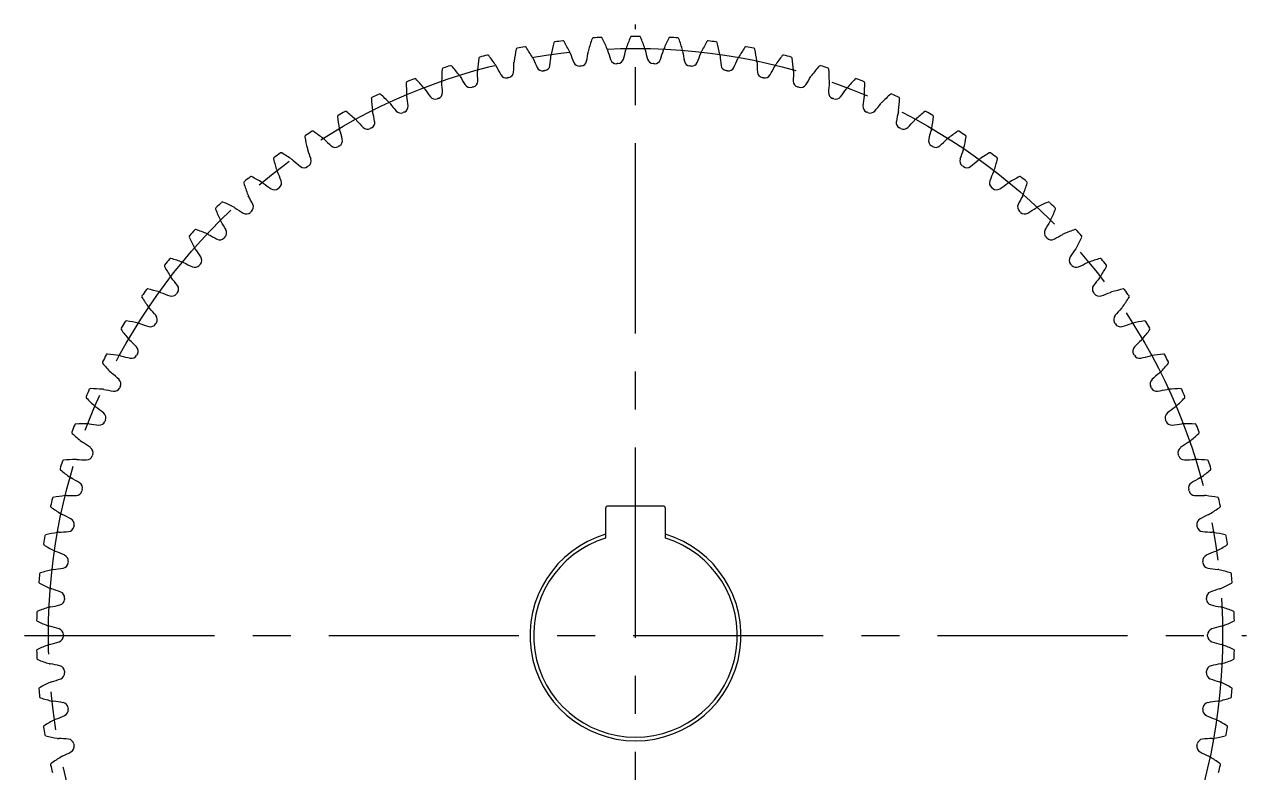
# Model space of a CAD drawing. Extents: x -1 to 171, y -13 to 125.
# Drawn here: x -1 to 101, y 48.5 to 111 of the extents above; entities that cross this region are included whole.
import ezdxf

# ---------------------------------------------------------------- set-up
doc = ezdxf.new("R2010")
doc.units = 0
doc.header["$LTSCALE"] = 0.5
doc.linetypes.add('CENTER', pattern=[50.8, 31.75, -6.35, 6.35, -6.35])
doc.layers.add('MSM_CENTER', color=1, linetype='CENTER')
doc.layers.add('MSM_CONTINUOUS', color=7, linetype='CONTINUOUS')

msp = doc.modelspace()

# ---------------------------------------------------------------- linework, layer by layer
at = {"layer": 'MSM_CENTER'}
for p, q in [((50, 9), (50, 111)), ((-1, 60), (101, 60))]:
    msp.add_line(p, q, dxfattribs=at)
msp.add_circle((50, 60), 49, dxfattribs=at)
at = {"layer": 'MSM_CONTINUOUS'}
for p, q in [((47.5, 70.6), (47.5, 68.12)), ((52.3, 70.8), (47.7, 70.8)), ((52.5, 68.12), (52.5, 70.6))]:
    msp.add_line(p, q, dxfattribs=at)
for centre, radius, start, end in [((50, 60), 50, 100.6374, 101.4035), ((40.79, 109.04), 0.1, 33.6449, 100.6374), ((58.95, 105.17), 16.33, 164.7225, 168.2653), ((43.29, 109.45), 0.1, 97.73, 164.7225), ((50, 60), 50, 96.9639, 97.73), ((43.95, 109.53), 0.1, 29.9714, 96.9639), ((29.89, 101.42), 16.33, 26.4286, 29.9714), ((61.82, 104.5), 16.33, 161.049, 164.5918), ((46.47, 109.77), 0.1, 94.0565, 161.049), ((50, 60), 50, 93.2904, 94.0565), ((47.14, 109.82), 0.1, 26.2979, 93.2904), ((32.58, 102.63), 16.33, 22.7551, 26.2979), ((64.65, 103.65), 16.33, 157.3755, 160.9184), ((49.67, 109.9), 0.1, 90.3836, 157.3755), ((50, 60), 50, 89.617, 90.383), ((50.33, 109.9), 0.1, 22.6245, 89.617), ((35.35, 103.65), 16.33, 19.0816, 22.6245), ((67.42, 102.63), 16.33, 153.7021, 157.2449), ((52.86, 109.82), 0.1, 86.7101, 153.7021), ((50, 60), 50, 85.9435, 86.7096), ((53.53, 109.77), 0.1, 18.951, 85.9435), ((38.18, 104.5), 16.33, 15.4082, 18.951), ((70.11, 101.42), 16.33, 150.0286, 153.5714), ((56.05, 109.53), 0.1, 83.0367, 150.0286), ((50, 60), 50, 82.27, 83.0361), ((56.71, 109.45), 0.1, 15.2775, 82.27), ((41.05, 105.17), 16.33, 11.7347, 15.2775), ((59.21, 109.04), 0.1, 79.3632, 146.3551), ((50, 60), 50, 78.5965, 79.3626), ((53.1, 105.94), 16.33, 172.0694, 175.6122), ((37.02, 108.18), 0.1, 105.0769, 172.0694), ((50, 60), 50, 104.3108, 105.0769), ((37.67, 108.35), 0.1, 37.3183, 104.3108), ((24.76, 98.51), 16.33, 33.7755, 37.3183), ((56.04, 105.65), 16.33, 168.396, 171.9388), ((40.13, 108.91), 0.1, 101.4035, 168.396), ((27.27, 100.05), 16.33, 30.102, 33.6449), ((40.69, 107.82), 0.831, 22.9472, 30.102), ((55.34, 114.03), 15.08, 202.9472, 206.06), ((27.91, 109.59), 15.08, 352.3073, 355.4201), ((43.77, 108.32), 0.831, 168.2653, 175.4201), ((43.77, 108.32), 0.831, 19.2738, 26.4286), ((58.79, 113.57), 15.08, 199.2738, 202.3866), ((31.14, 110.91), 15.08, 348.6339, 351.7466), ((46.88, 108.62), 0.831, 164.5918, 171.7466), ((46.88, 108.62), 0.831, 15.6003, 22.7551), ((62.2, 112.9), 15.08, 195.6003, 198.7131), ((34.44, 112.01), 15.08, 344.9604, 348.0732), ((50, 108.72), 0.831, 160.9184, 168.0732), ((50, 108.72), 0.831, 11.9268, 19.0816), ((65.56, 112.01), 15.08, 191.9268, 195.0396), ((37.8, 112.9), 15.08, 341.2869, 344.3997), ((53.12, 108.62), 0.831, 157.2449, 164.3997), ((53.12, 108.62), 0.831, 8.2534, 15.4082), ((68.86, 110.91), 15.08, 188.2534, 191.3661), ((41.21, 113.57), 15.08, 337.6134, 340.7262), ((56.23, 108.32), 0.831, 153.5714, 160.7262), ((56.23, 108.32), 0.831, 4.5799, 11.7347), ((72.09, 109.59), 15.08, 184.5799, 187.6927), ((44.66, 114.03), 15.08, 333.94, 337.0528), ((59.31, 107.82), 0.831, 149.898, 157.0528), ((72.73, 100.05), 16.33, 146.3551, 149.898), ((59.87, 108.91), 0.1, 11.604, 78.5965), ((43.96, 105.65), 16.33, 8.0612, 11.604), ((75.24, 98.51), 16.33, 142.6817, 146.2245), ((62.33, 108.35), 0.1, 75.6892, 142.6817), ((50, 60), 50, 74.9231, 75.6892), ((62.98, 108.18), 0.1, 7.9306, 74.9231), ((46.9, 105.94), 16.33, 4.3878, 7.9306), ((50.15, 106.05), 16.33, 175.7429, 179.2857), ((33.96, 107.25), 0.1, 108.7504, 175.7429), ((50, 60), 50, 107.9843, 108.7504), ((34.59, 107.46), 0.1, 40.9918, 107.9843), ((22.34, 96.81), 16.33, 37.449, 40.9918), ((37.64, 107.13), 0.831, 175.6122, 182.767), ((37.64, 107.13), 0.831, 26.6207, 33.7755), ((51.86, 114.26), 15.08, 206.6207, 209.7335), ((24.78, 108.08), 15.08, 355.9808, 359.0936), ((40.69, 107.82), 0.831, 171.9388, 179.0936), ((42.24, 107.62), 0.5, 206.06, 279.2544), ((50, 60), 47.75, 99.1129, 99.2544), ((42.36, 107.64), 0.5, 279.1129, 352.3073), ((45.31, 108.02), 0.5, 202.3865, 275.581), ((50, 60), 47.75, 95.4394, 95.581), ((45.43, 108.03), 0.5, 275.4394, 348.6339), ((48.39, 108.22), 0.5, 198.7131, 271.9075), ((50, 60), 47.75, 91.766, 91.9075), ((48.51, 108.23), 0.5, 271.766, 344.9604), ((51.49, 108.23), 0.5, 195.0396, 268.234), ((50, 60), 47.75, 88.0925, 88.234), ((51.61, 108.22), 0.5, 268.0925, 341.2869), ((54.57, 108.03), 0.5, 191.3662, 264.5606), ((50, 60), 47.75, 84.419, 84.5606), ((54.69, 108.02), 0.5, 264.419, 337.6135), ((57.64, 107.64), 0.5, 187.6927, 260.8871), ((50, 60), 47.75, 80.7456, 80.8871), ((57.76, 107.62), 0.5, 260.7455, 333.94), ((59.31, 107.82), 0.831, 0.9064, 8.0612), ((75.22, 108.08), 15.08, 180.9064, 184.0192), ((48.14, 114.26), 15.08, 330.2665, 333.3793), ((62.36, 107.13), 0.831, 146.2245, 153.3793), ((62.36, 107.13), 0.831, 357.233, 4.3877), ((77.66, 96.81), 16.33, 139.0082, 142.551), ((65.41, 107.46), 0.1, 72.0162, 139.0082), ((50, 60), 50, 71.2496, 72.0157), ((66.04, 107.25), 0.1, 4.2571, 71.2496), ((49.85, 106.05), 16.33, 0.7143, 4.2571), ((47.2, 105.96), 16.33, 179.4164, 182.9592), ((30.97, 106.13), 0.1, 112.4239, 179.4164), ((50, 60), 50, 111.6578, 112.4239), ((31.58, 106.38), 0.1, 44.6653, 111.6578), ((20.04, 94.97), 16.33, 41.1224, 44.6653), ((34.65, 106.24), 0.831, 179.2857, 186.4405), ((18.84, 104.46), 15.08, 3.3277, 6.4405), ((34.65, 106.24), 0.831, 30.2942, 37.449), ((48.38, 114.26), 15.08, 210.2942, 213.407), ((36.33, 106.27), 0.5, 286.4598, 359.6543), ((21.75, 106.36), 15.08, 359.6543, 2.7671), ((39.21, 107.03), 0.5, 209.7335, 282.9279), ((50, 60), 47.75, 102.7864, 102.9279), ((39.32, 107.05), 0.5, 282.7864, 355.9808), ((60.68, 107.05), 0.5, 184.0192, 257.2136), ((50, 60), 47.75, 77.0721, 77.2136), ((60.79, 107.03), 0.5, 257.0721, 330.2665), ((78.25, 106.36), 15.08, 177.2329, 180.3457), ((63.67, 106.27), 0.5, 180.3457, 253.5402), ((51.62, 114.26), 15.08, 326.593, 329.7058), ((65.35, 106.24), 0.831, 142.551, 149.7058), ((81.16, 104.46), 15.08, 173.5595, 176.6723), ((65.35, 106.24), 0.831, 353.5595, 0.7143), ((79.96, 94.97), 16.33, 135.3347, 138.8775), ((68.42, 106.38), 0.1, 68.3422, 135.3347), ((50, 60), 50, 67.5761, 68.3422), ((69.03, 106.13), 0.1, 0.5836, 67.5761), ((52.8, 105.96), 16.33, 357.0408, 0.5836), ((50, 60), 50, 115.3312, 116.0973), ((28.65, 105.1), 0.1, 48.3387, 115.3312), ((17.86, 92.97), 16.33, 44.7959, 48.3387), ((31.72, 105.16), 0.831, 182.9592, 190.114), ((31.72, 105.16), 0.831, 33.9676, 41.1225), ((44.91, 114.05), 15.08, 213.9676, 217.0804), ((33.39, 105.3), 0.5, 290.1333, 3.3277), ((36.21, 106.24), 0.5, 213.4069, 286.6014), ((50, 60), 47.75, 106.4598, 106.6014), ((50, 60), 47.75, 73.3986, 73.5402), ((63.79, 106.24), 0.5, 253.3986, 326.5931), ((66.61, 105.3), 0.5, 176.6722, 249.8667), ((55.09, 114.05), 15.08, 322.9196, 326.0324), ((68.28, 105.16), 0.831, 138.8775, 146.0324), ((68.28, 105.16), 0.831, 349.886, 357.0408), ((82.14, 92.97), 16.33, 131.6613, 135.2041), ((71.35, 105.1), 0.1, 64.6693, 131.6613), ((50, 60), 50, 63.9027, 64.6688), ((28.05, 104.81), 0.1, 116.0973, 183.0898), ((44.26, 105.69), 16.33, 183.0898, 186.6327), ((28.86, 103.9), 0.831, 37.6411, 44.7959), ((41.46, 113.61), 15.08, 217.6411, 220.7539), ((30.52, 104.14), 0.5, 293.8068, 7.0012), ((16.06, 102.37), 15.08, 7.0012, 10.114), ((33.28, 105.26), 0.5, 217.0804, 290.2749), ((50, 60), 47.75, 110.1333, 110.2749), ((50, 60), 47.75, 69.7251, 69.8667), ((66.72, 105.26), 0.5, 249.7251, 322.9196), ((83.94, 102.37), 15.08, 169.886, 172.9988), ((69.48, 104.14), 0.5, 172.9988, 246.1932), ((58.54, 113.61), 15.08, 319.2461, 322.3589), ((71.14, 103.9), 0.831, 135.2041, 142.3589), ((55.74, 105.69), 16.33, 353.3673, 356.9102), ((71.95, 104.81), 0.1, 356.9102, 63.9027), ((25.22, 103.31), 0.1, 119.7708, 186.7633), ((41.34, 105.23), 16.33, 186.7633, 190.3061), ((50, 60), 50, 119.0047, 119.7708), ((25.8, 103.64), 0.1, 52.0122, 119.0047), ((15.81, 90.85), 16.33, 48.4694, 52.0122), ((26.09, 102.45), 0.831, 41.3146, 48.4694), ((28.86, 103.9), 0.831, 186.6326, 193.7875), ((13.41, 100.11), 15.08, 10.6747, 13.7875), ((30.41, 104.1), 0.5, 220.7539, 293.9484), ((50, 60), 47.75, 113.8068, 113.9483), ((50, 60), 47.75, 66.0517, 66.1932), ((69.59, 104.1), 0.5, 246.0517, 319.2461), ((86.59, 100.11), 15.08, 166.2125, 169.3253), ((71.14, 103.9), 0.831, 346.2125, 353.3673), ((73.91, 102.45), 0.831, 131.5306, 138.6854), ((84.19, 90.85), 16.33, 127.9878, 131.5306), ((74.2, 103.64), 0.1, 60.9958, 127.9878), ((50, 60), 50, 60.2292, 60.9953), ((58.66, 105.23), 16.33, 349.6939, 353.2367), ((74.78, 103.31), 0.1, 353.2367, 60.2292), ((50, 60), 50, 122.6782, 123.4443), ((23.06, 102), 0.1, 55.6857, 122.6782), ((13.91, 88.59), 16.33, 52.1429, 55.6857), ((26.09, 102.45), 0.831, 190.3061, 197.4609), ((10.92, 97.68), 15.08, 14.3481, 17.4609), ((38.04, 112.95), 15.08, 221.3146, 224.4274), ((27.63, 102.75), 0.5, 224.4274, 297.6219), ((50, 60), 47.75, 117.4802, 117.6218), ((27.74, 102.81), 0.5, 297.4802, 10.6747), ((72.26, 102.81), 0.5, 169.3253, 242.5198), ((50, 60), 47.75, 62.3782, 62.5198), ((72.37, 102.75), 0.5, 242.3782, 315.5727), ((61.96, 112.95), 15.08, 315.5726, 318.6854), ((89.08, 97.68), 15.08, 162.5391, 165.6519), ((73.91, 102.45), 0.831, 342.5391, 349.6939), ((86.09, 88.59), 16.33, 124.3143, 127.8571), ((76.94, 102), 0.1, 57.3224, 124.3143), ((50, 60), 50, 56.5557, 57.3218), ((22.5, 101.64), 0.1, 123.4443, 190.4368), ((38.46, 104.58), 16.33, 190.4368, 193.9796), ((23.42, 100.83), 0.831, 44.9881, 52.1429), ((34.67, 112.08), 15.08, 224.988, 228.1008), ((25.04, 101.29), 0.5, 301.1537, 14.3481), ((74.96, 101.29), 0.5, 165.6518, 238.8463), ((65.33, 112.08), 15.08, 311.8992, 315.012), ((76.58, 100.83), 0.831, 127.8571, 135.0119), ((61.54, 104.58), 16.33, 346.0204, 349.5632), ((77.5, 101.64), 0.1, 349.5632, 56.5557), ((50, 60), 50, 126.3516, 127.1177), ((20.42, 100.19), 0.1, 59.3591, 126.3516), ((12.15, 86.22), 16.33, 55.8163, 59.3591), ((23.42, 100.83), 0.831, 193.9796, 201.1344), ((8.58, 95.1), 15.08, 18.0216, 21.1344), ((24.94, 101.23), 0.5, 228.1008, 301.2953), ((50, 60), 47.75, 121.1537, 121.2953), ((50, 60), 47.75, 58.7047, 58.8463), ((75.06, 101.23), 0.5, 238.7047, 311.8992), ((91.42, 95.1), 15.08, 158.8656, 161.9784), ((76.58, 100.83), 0.831, 338.8656, 346.0204), ((87.85, 86.22), 16.33, 120.6409, 124.1837), ((79.58, 100.19), 0.1, 53.6489, 120.6409), ((50, 60), 50, 52.8823, 53.6484), ((19.89, 99.79), 0.1, 127.1177, 194.1102), ((35.63, 103.75), 16.33, 194.1102, 197.6531), ((20.86, 99.05), 0.831, 48.6615, 55.8163), ((31.37, 110.99), 15.08, 228.6615, 231.7743), ((22.35, 99.54), 0.5, 231.7743, 304.9687), ((50, 60), 47.75, 124.8272, 124.9687), ((22.44, 99.61), 0.5, 304.8272, 18.0216), ((77.56, 99.61), 0.5, 161.9784, 235.1729), ((50, 60), 47.75, 55.0313, 55.1728), ((77.65, 99.54), 0.5, 235.0313, 308.2257), ((68.63, 110.99), 15.08, 308.2257, 311.3385), ((79.14, 99.05), 0.831, 124.1837, 131.3385), ((64.37, 103.75), 16.33, 342.3469, 345.8898), ((80.11, 99.79), 0.1, 345.8898, 52.8823), ((50, 60), 50, 130.0251, 130.7912), ((17.91, 98.21), 0.1, 63.0326, 130.0251), ((10.55, 83.74), 16.33, 59.4898, 63.0326), ((20.86, 99.05), 0.831, 197.6531, 204.8079), ((6.42, 92.37), 15.08, 21.6951, 24.8079), ((19.96, 97.76), 0.5, 308.5007, 21.6951), ((80.04, 97.76), 0.5, 158.3049, 231.4993), ((93.58, 92.37), 15.08, 155.1921, 158.3049), ((79.14, 99.05), 0.831, 335.1921, 342.3469), ((89.45, 83.74), 16.33, 116.9674, 120.5102), ((82.09, 98.21), 0.1, 49.9749, 116.9674), ((50, 60), 50, 49.2088, 49.9749), ((17.4, 97.78), 0.1, 130.7912, 197.7837), ((32.86, 102.74), 16.33, 197.7837, 201.3265), ((18.42, 97.1), 0.831, 52.335, 59.4898), ((28.14, 109.69), 15.08, 232.335, 235.4478), ((19.87, 97.69), 0.5, 235.4478, 308.6422), ((50, 60), 47.75, 128.5007, 128.6422), ((50, 60), 47.75, 51.3578, 51.4993), ((80.13, 97.69), 0.5, 231.3578, 304.5522), ((71.86, 109.69), 15.08, 304.5522, 307.665), ((81.58, 97.1), 0.831, 120.5102, 127.665), ((67.14, 102.74), 16.33, 338.6735, 342.2163), ((82.6, 97.78), 0.1, 342.2163, 49.2088), ((50, 60), 50, 133.6986, 134.4647), ((15.53, 96.08), 0.1, 66.7061, 133.6986), ((9.11, 81.17), 16.33, 63.1633, 66.7061), ((18.42, 97.1), 0.831, 201.3265, 208.4813), ((4.43, 89.51), 15.08, 25.3685, 28.4813), ((17.61, 95.76), 0.5, 312.1741, 25.3685), ((82.39, 95.76), 0.5, 154.6314, 227.8259), ((95.57, 89.51), 15.08, 151.5187, 154.6315), ((81.58, 97.1), 0.831, 331.5187, 338.6735), ((90.89, 81.17), 16.33, 113.2939, 116.8367), ((84.47, 96.08), 0.1, 46.302, 113.2939), ((50, 60), 50, 45.5353, 46.3014), ((15.05, 95.61), 0.1, 134.4647, 201.4572), ((30.15, 101.55), 16.33, 201.4572, 205), ((16.1, 95), 0.831, 56.0085, 63.1633), ((25, 108.19), 15.08, 236.0085, 239.1213), ((17.52, 95.68), 0.5, 239.1212, 312.3157), ((50, 60), 47.75, 132.1741, 132.3157), ((50, 60), 47.75, 47.6843, 47.8259), ((82.48, 95.68), 0.5, 227.6843, 300.8787), ((75, 108.19), 15.08, 300.8787, 303.9915), ((83.9, 95), 0.831, 116.8367, 123.9915), ((69.85, 101.55), 16.33, 335, 338.5428), ((84.95, 95.61), 0.1, 338.5428, 45.5353), ((50, 60), 50, 137.3721, 138.1381), ((13.29, 93.79), 0.1, 70.3796, 137.3721), ((7.83, 78.5), 16.33, 66.8367, 70.3796), ((16.1, 95), 0.831, 205, 212.1548), ((2.64, 86.53), 15.08, 29.042, 32.1548), ((15.38, 93.61), 0.5, 315.8476, 29.042), ((84.62, 93.61), 0.5, 150.958, 224.1524), ((97.36, 86.53), 15.08, 147.8452, 150.958), ((83.9, 95), 0.831, 327.8452, 335), ((92.17, 78.5), 16.33, 109.6204, 113.1633), ((86.71, 93.79), 0.1, 42.6279, 109.6204), ((50, 60), 50, 41.8619, 42.6279), ((12.84, 93.3), 0.1, 138.1381, 205.1306), ((27.53, 100.19), 16.33, 205.1306, 208.6735), ((13.93, 92.76), 0.831, 59.6819, 66.8367), ((21.96, 106.49), 15.08, 239.6819, 242.7947), ((15.3, 93.52), 0.5, 242.7947, 315.9891), ((50, 60), 47.75, 135.8476, 135.9891), ((50, 60), 47.75, 44.0109, 44.1524), ((84.7, 93.52), 0.5, 224.0108, 297.2052), ((78.04, 106.49), 15.08, 297.2053, 300.3181), ((86.07, 92.76), 0.831, 113.1633, 120.3181), ((72.47, 100.19), 16.33, 331.3265, 334.8694), ((87.16, 93.3), 0.1, 334.8694, 41.8619), ((13.93, 92.76), 0.831, 208.6735, 215.8283), ((1.03, 83.44), 15.08, 32.7155, 35.8283), ((98.97, 83.44), 15.08, 144.1717, 147.2845), ((86.07, 92.76), 0.831, 324.1717, 331.3265), ((10.78, 90.85), 0.1, 141.8116, 208.8041), ((25, 98.67), 16.33, 208.8041, 212.3469), ((50, 60), 50, 141.0455, 141.8116), ((11.2, 91.37), 0.1, 74.053, 141.0455), ((6.74, 75.76), 16.33, 70.5102, 74.053), ((11.91, 90.38), 0.831, 63.3554, 70.5102), ((19.04, 104.6), 15.08, 243.3554, 246.4682), ((13.22, 91.23), 0.5, 246.4682, 319.6626), ((50, 60), 47.75, 139.5211, 139.6626), ((13.3, 91.32), 0.5, 319.5211, 32.7155), ((86.7, 91.32), 0.5, 147.2845, 220.4789), ((50, 60), 47.75, 40.3374, 40.4789), ((86.78, 91.23), 0.5, 220.3374, 293.5318), ((80.96, 104.6), 15.08, 293.5318, 296.6446), ((88.09, 90.38), 0.831, 109.4898, 116.6446), ((93.26, 75.76), 16.33, 105.947, 109.4898), ((88.8, 91.37), 0.1, 38.955, 105.947), ((75, 98.67), 16.33, 327.6531, 331.1959), ((50, 60), 50, 38.1884, 38.9545), ((89.22, 90.85), 0.1, 331.1959, 38.1884), ((11.91, 90.38), 0.831, 212.3469, 219.5017), ((-0.37, 80.26), 15.08, 36.389, 39.5017), ((100.37, 80.26), 15.08, 140.4983, 143.611), ((88.09, 90.38), 0.831, 320.4983, 327.6531), ((50, 60), 50, 144.719, 145.4851), ((9.27, 88.82), 0.1, 77.7265, 144.719), ((5.81, 72.96), 16.33, 74.1837, 77.7265), ((11.37, 88.91), 0.5, 323.1945, 36.389), ((88.63, 88.91), 0.5, 143.611, 216.8055), ((94.19, 72.96), 16.33, 102.2735, 105.8163), ((90.73, 88.82), 0.1, 35.2816, 102.2735), ((50, 60), 50, 34.5149, 35.281), ((8.88, 88.27), 0.1, 145.4851, 212.4776), ((22.58, 96.99), 16.33, 212.4776, 216.0204), ((10.04, 87.87), 0.831, 67.0289, 74.1837), ((16.25, 102.52), 15.08, 247.0289, 250.1417), ((11.3, 88.81), 0.5, 250.1416, 323.3361), ((50, 60), 47.75, 143.1945, 143.3361), ((50, 60), 47.75, 36.6639, 36.8055), ((88.7, 88.81), 0.5, 216.6639, 289.8584), ((83.75, 102.52), 15.08, 289.8583, 292.9711), ((89.96, 87.87), 0.831, 105.8163, 112.9711), ((77.42, 96.99), 16.33, 323.9796, 327.5224), ((91.12, 88.27), 0.1, 327.5224, 34.5149), ((10.04, 87.87), 0.831, 216.0204, 223.1752), ((-1.56, 76.99), 15.08, 40.0624, 43.1752), ((101.56, 76.99), 15.08, 136.8248, 139.9376), ((89.96, 87.87), 0.831, 316.8248, 323.9796), ((50, 60), 50, 148.3925, 149.1586), ((7.5, 86.15), 0.1, 81.4, 148.3925), ((5.07, 70.1), 16.33, 77.8571, 81.4), ((8.34, 85.26), 0.831, 70.7023, 77.8571), ((13.59, 100.27), 15.08, 250.7023, 253.8151), ((9.53, 86.27), 0.5, 253.8151, 327.0095), ((50, 60), 47.75, 146.868, 147.0095), ((9.59, 86.37), 0.5, 326.868, 40.0624), ((90.41, 86.37), 0.5, 139.9375, 213.132), ((50, 60), 47.75, 32.9905, 33.132), ((90.47, 86.27), 0.5, 212.9904, 286.1849), ((86.41, 100.27), 15.08, 286.1849, 289.2977), ((91.66, 85.26), 0.831, 102.1429, 109.2977), ((94.93, 70.1), 16.33, 98.6, 102.1429), ((92.5, 86.15), 0.1, 31.6081, 98.6), ((50, 60), 50, 30.8414, 31.6075), ((7.16, 85.58), 0.1, 149.1586, 216.1511), ((20.26, 95.16), 16.33, 216.1511, 219.6939), ((8.34, 85.26), 0.831, 219.6939, 226.8487), ((91.66, 85.26), 0.831, 313.1513, 320.3061), ((79.74, 95.16), 16.33, 320.3061, 323.8489), ((92.84, 85.58), 0.1, 323.8489, 30.8414), ((-2.54, 73.65), 15.08, 43.7359, 46.8487), ((7.99, 83.73), 0.5, 330.5415, 43.7359), ((92.01, 83.73), 0.5, 136.2641, 209.4585), ((102.54, 73.65), 15.08, 133.1513, 136.2641), ((5.61, 82.78), 0.1, 152.832, 219.8245), ((50, 60), 50, 152.0659, 152.832), ((18.07, 93.18), 16.33, 219.8245, 223.3673), ((5.91, 83.38), 0.1, 85.0734, 152.0659), ((4.52, 67.2), 16.33, 81.5306, 85.0734), ((6.8, 82.54), 0.831, 74.3758, 81.5306), ((11.09, 97.86), 15.08, 254.3758, 257.4886), ((7.93, 83.63), 0.5, 257.4886, 330.683), ((50, 60), 47.75, 150.5415, 150.683), ((50, 60), 47.75, 29.317, 29.4585), ((92.07, 83.63), 0.5, 209.317, 282.5114), ((88.91, 97.86), 15.08, 282.5114, 285.6242), ((93.2, 82.54), 0.831, 98.4694, 105.6242), ((95.48, 67.2), 16.33, 94.9266, 98.4694), ((81.93, 93.18), 16.33, 316.6327, 320.1755), ((94.09, 83.38), 0.1, 27.9341, 94.9266), ((50, 60), 50, 27.168, 27.9341), ((94.39, 82.78), 0.1, 320.1755, 27.168), ((6.8, 82.54), 0.831, 223.3673, 230.5222), ((-3.31, 70.26), 15.08, 47.4094, 50.5222), ((103.31, 70.26), 15.08, 129.4778, 132.5906), ((93.2, 82.54), 0.831, 309.4778, 316.6327), ((4.51, 80.5), 0.1, 88.7469, 155.7394), ((4.15, 64.27), 16.33, 85.2041, 88.7469), ((6.5, 80.88), 0.5, 261.162, 334.3565), ((6.55, 80.99), 0.5, 334.2149, 47.4093), ((50, 60), 47.75, 154.2149, 154.3565), ((93.45, 80.99), 0.5, 132.5906, 205.7851), ((50, 60), 47.75, 25.6435, 25.7851), ((93.5, 80.88), 0.5, 205.6435, 278.8379), ((95.85, 64.27), 16.33, 91.2531, 94.7959), ((95.49, 80.5), 0.1, 24.2606, 91.2531), ((4.24, 79.89), 0.1, 156.5055, 223.498), ((50, 60), 50, 155.7394, 156.5055), ((16.01, 91.07), 16.33, 223.498, 227.0408), ((5.45, 79.72), 0.831, 78.0493, 85.2041), ((8.74, 95.29), 15.08, 258.0493, 261.1621), ((91.26, 95.29), 15.08, 278.8379, 281.9507), ((94.55, 79.72), 0.831, 94.7959, 101.9507), ((83.99, 91.07), 16.33, 312.9592, 316.502), ((50, 60), 50, 23.4945, 24.2606), ((95.76, 79.89), 0.1, 316.502, 23.4945), ((5.45, 79.72), 0.831, 227.0408, 234.1956), ((-3.86, 66.82), 15.08, 51.0828, 54.1956), ((5.3, 78.16), 0.5, 337.8884, 51.0828), ((94.7, 78.16), 0.5, 128.9171, 202.1116), ((103.86, 66.82), 15.08, 125.8044, 128.9172), ((94.55, 79.72), 0.831, 305.8044, 312.9592), ((50, 60), 50, 159.4129, 160.179), ((3.29, 77.55), 0.1, 92.4204, 159.4129), ((3.97, 61.33), 16.33, 88.8776, 92.4204), ((4.28, 76.83), 0.831, 81.7227, 88.8776), ((6.57, 92.57), 15.08, 261.7227, 264.8355), ((5.25, 78.05), 0.5, 264.8355, 338.03), ((50, 60), 47.75, 157.8884, 158.03), ((50, 60), 47.75, 21.97, 22.1116), ((94.75, 78.05), 0.5, 201.97, 275.1645), ((93.43, 92.57), 15.08, 275.1645, 278.2773), ((95.72, 76.83), 0.831, 91.1224, 98.2773), ((96.03, 61.33), 16.33, 87.5796, 91.1224), ((96.71, 77.55), 0.1, 20.5877, 87.5796), ((50, 60), 50, 19.821, 20.5871), ((3.06, 76.92), 0.1, 160.179, 227.1715), ((14.09, 88.83), 16.33, 227.1715, 230.7143), ((85.91, 88.83), 16.33, 309.2857, 312.8285), ((96.94, 76.92), 0.1, 312.8285, 19.821), ((4.28, 76.83), 0.831, 230.7143, 237.8691), ((-4.18, 63.36), 15.08, 54.7563, 57.8691), ((4.23, 75.26), 0.5, 341.5619, 54.7563), ((95.77, 75.26), 0.5, 125.2437, 198.4381), ((104.18, 63.36), 15.08, 122.1309, 125.2437), ((95.72, 76.83), 0.831, 302.1309, 309.2857), ((50, 60), 50, 163.0863, 163.8524), ((2.26, 74.52), 0.1, 96.0938, 163.0863), ((3.98, 58.38), 16.33, 92.551, 96.0938), ((3.29, 73.86), 0.831, 85.3962, 92.551), ((4.57, 89.72), 15.08, 265.3962, 268.509), ((4.19, 75.15), 0.5, 268.509, 341.7034), ((50, 60), 47.75, 161.5619, 161.7034), ((50, 60), 47.75, 18.2966, 18.4381), ((95.81, 75.15), 0.5, 198.2966, 271.491), ((95.43, 89.72), 15.08, 271.491, 274.6038), ((96.71, 73.86), 0.831, 87.449, 94.6038), ((96.02, 58.38), 16.33, 83.9062, 87.449), ((97.74, 74.52), 0.1, 16.9142, 83.9062), ((50, 60), 50, 16.1476, 16.9137), ((2.07, 73.88), 0.1, 163.8524, 230.8449), ((12.32, 86.47), 16.33, 230.8449, 234.3878), ((87.68, 86.47), 16.33, 305.6122, 309.1551), ((97.93, 73.88), 0.1, 309.1551, 16.1476), ((3.29, 73.86), 0.831, 234.3878, 241.5426), ((-4.29, 59.88), 15.08, 58.4298, 61.5426), ((3.34, 72.3), 0.5, 345.2354, 58.4298), ((96.66, 72.3), 0.5, 121.5702, 194.7646), ((104.29, 59.88), 15.08, 118.4574, 121.5702), ((96.71, 73.86), 0.831, 298.4574, 305.6122), ((50, 60), 50, 166.7598, 167.5259), ((1.43, 71.43), 0.1, 99.7673, 166.7598), ((4.18, 55.43), 16.33, 96.2245, 99.7673), ((2.5, 70.84), 0.831, 89.0697, 96.2245), ((2.76, 86.75), 15.08, 269.0697, 272.1825), ((3.31, 72.18), 0.5, 272.1825, 345.3769), ((50, 60), 47.75, 165.2354, 165.3769), ((50, 60), 47.75, 14.6231, 14.7646), ((96.69, 72.18), 0.5, 194.6231, 267.8175), ((97.24, 86.75), 15.08, 267.8175, 270.9303), ((97.5, 70.84), 0.831, 83.7755, 90.9303), ((95.82, 55.43), 16.33, 80.2327, 83.7755), ((98.57, 71.43), 0.1, 13.2402, 80.2327), ((50, 60), 50, 12.4741, 13.2402), ((1.28, 70.78), 0.1, 167.5259, 234.5184), ((10.7, 84), 16.33, 234.5184, 238.0612), ((47.7, 70.6), 0.2, 90, 180), ((52.3, 70.6), 0.2, 0, 90), ((89.3, 84), 16.33, 301.9388, 305.4816), ((98.72, 70.78), 0.1, 305.4816, 12.4741), ((2.5, 70.84), 0.831, 238.0612, 245.216), ((-4.17, 56.4), 15.08, 62.1032, 65.216), ((2.65, 69.28), 0.5, 348.9088, 62.1032), ((97.35, 69.28), 0.5, 117.8967, 191.0912), ((104.17, 56.4), 15.08, 114.784, 117.8968), ((97.5, 70.84), 0.831, 294.784, 301.9388), ((0.79, 68.29), 0.1, 103.4408, 170.4333), ((4.57, 52.5), 16.33, 99.898, 103.4408), ((1.9, 67.78), 0.831, 92.7432, 99.898), ((1.14, 83.67), 15.08, 272.7432, 275.8559), ((2.63, 69.16), 0.5, 275.8559, 349.0504), ((50, 60), 47.75, 168.9088, 169.0504), ((50, 60), 8.8, 106.5045, 73.4955), ((50, 60), 47.75, 10.9496, 11.0912), ((97.37, 69.16), 0.5, 190.9496, 264.1441), ((98.86, 83.67), 15.08, 264.1441, 267.2568), ((98.1, 67.78), 0.831, 80.102, 87.2568), ((95.43, 52.5), 16.33, 76.5592, 80.102), ((99.21, 68.29), 0.1, 9.5673, 76.5592), ((50, 60), 50, 170.4333, 171.1994), ((0.69, 67.63), 0.1, 171.1994, 238.1919), ((9.24, 81.43), 16.33, 238.1919, 241.7347), ((50, 60), 8.5, 107.1046, 72.8954), ((90.76, 81.43), 16.33, 298.2653, 301.8081), ((50, 60), 50, 8.8006, 9.5667), ((99.31, 67.63), 0.1, 301.8081, 8.8006), ((1.9, 67.78), 0.831, 241.7347, 248.8895), ((-3.83, 52.94), 15.08, 65.7767, 68.8895), ((2.15, 66.23), 0.5, 352.5823, 65.7767), ((97.85, 66.23), 0.5, 114.2233, 187.4177), ((103.83, 52.94), 15.08, 111.1105, 114.2233), ((98.1, 67.78), 0.831, 291.1105, 298.2653), ((5.14, 49.61), 16.33, 103.5714, 107.1143), ((1.5, 64.68), 0.831, 96.4166, 103.5714), ((-0.27, 80.49), 15.08, 276.4166, 279.5294), ((2.14, 66.11), 0.5, 279.5294, 352.7238), ((50, 60), 47.75, 172.5823, 172.7238), ((50, 60), 47.75, 7.2762, 7.4177), ((97.86, 66.11), 0.5, 187.2762, 260.4706), ((100.27, 80.49), 15.08, 260.4706, 263.5834), ((98.5, 64.68), 0.831, 76.4285, 83.5834), ((94.86, 49.61), 16.33, 72.8857, 76.4286), ((50, 60), 50, 174.1067, 174.8728), ((0.3, 64.46), 0.1, 174.8728, 241.8653), ((7.95, 78.77), 16.33, 241.8653, 245.4082), ((0.36, 65.12), 0.1, 107.1143, 174.1067), ((92.05, 78.77), 16.33, 294.5918, 298.1347), ((99.64, 65.12), 0.1, 5.8938, 72.8857), ((50, 60), 50, 5.1272, 5.8933), ((99.7, 64.46), 0.1, 298.1347, 5.1272), ((1.5, 64.68), 0.831, 245.4082, 252.563), ((-3.26, 49.5), 15.08, 69.4502, 72.563), ((1.85, 63.15), 0.5, 356.2558, 69.4502), ((98.15, 63.15), 0.5, 110.5498, 183.7442), ((103.26, 49.5), 15.08, 107.437, 110.5498), ((98.5, 64.68), 0.831, 287.437, 294.5918), ((5.9, 46.76), 16.33, 107.2449, 110.7877), ((1.3, 61.56), 0.831, 100.0901, 107.2449), ((-1.48, 77.22), 15.08, 280.0901, 283.2029), ((1.85, 63.03), 0.5, 283.2029, 356.3973), ((50, 60), 47.75, 176.2558, 176.3973), ((50, 60), 47.75, 3.6027, 3.7442), ((98.15, 63.03), 0.5, 183.6027, 256.7971), ((101.48, 77.22), 15.08, 256.7971, 259.9099), ((98.7, 61.56), 0.831, 72.7551, 79.9099), ((94.1, 46.76), 16.33, 69.2123, 72.7551), ((50, 60), 50, 177.7802, 178.5463), ((0.12, 61.27), 0.1, 178.5463, 245.5388), ((0.14, 61.93), 0.1, 110.7877, 177.7802), ((99.86, 61.93), 0.1, 2.2203, 69.2123), ((99.88, 61.27), 0.1, 294.4612, 1.4537), ((50, 60), 50, 1.4537, 2.2198), ((6.84, 76.04), 16.33, 245.5388, 249.0816), ((1.3, 61.56), 0.831, 249.0816, 256.2364), ((-2.48, 46.11), 15.08, 73.1236, 76.2364), ((1.75, 60.06), 0.5, 359.9292, 73.1236), ((98.25, 60.06), 0.5, 106.8763, 180.0708), ((102.48, 46.11), 15.08, 103.7636, 106.8764), ((98.7, 61.56), 0.831, 283.7636, 290.9184), ((93.16, 76.04), 16.33, 290.9184, 294.4612), ((6.84, 43.96), 16.33, 110.9184, 114.4612), ((1.3, 58.44), 0.831, 103.7636, 110.9184), ((-2.48, 73.89), 15.08, 283.7636, 286.8764), ((1.75, 59.94), 0.5, 286.8763, 0.0708), ((50, 60), 47.75, 179.9292, 180.0708), ((50, 60), 47.75, 359.9292, 0.0708), ((98.25, 59.94), 0.5, 179.9292, 253.1236), ((102.48, 73.89), 15.08, 253.1236, 256.2364), ((98.7, 58.44), 0.831, 69.0816, 76.2364), ((93.16, 43.96), 16.33, 65.5388, 69.0816), ((0.12, 58.73), 0.1, 114.4612, 181.4537), ((50, 60), 50, 181.4537, 182.2198), ((99.88, 58.73), 0.1, 358.5463, 65.5388), ((50, 60), 50, 357.7802, 358.5463), ((0.14, 58.07), 0.1, 182.2198, 249.2123), ((5.9, 73.24), 16.33, 249.2123, 252.7551), ((1.3, 58.44), 0.831, 252.7551, 259.9099), ((-1.48, 42.78), 15.08, 76.7971, 79.9099), ((1.85, 56.97), 0.5, 3.6027, 76.7971), ((98.15, 56.97), 0.5, 103.2029, 176.3973), ((101.48, 42.78), 15.08, 100.0901, 103.2029), ((98.7, 58.44), 0.831, 280.0901, 287.2449), ((94.1, 73.24), 16.33, 287.2449, 290.7877), ((99.86, 58.07), 0.1, 290.7877, 357.7802), ((1.5, 55.32), 0.831, 107.437, 114.5918), ((-3.26, 70.5), 15.08, 287.437, 290.5498), ((1.85, 56.85), 0.5, 290.5498, 3.7442), ((50, 60), 47.75, 183.6027, 183.7442), ((50, 60), 47.75, 356.2558, 356.3973), ((98.15, 56.85), 0.5, 176.2558, 249.4502), ((103.26, 70.5), 15.08, 249.4502, 252.563), ((98.5, 55.32), 0.831, 65.4082, 72.563), ((0.3, 55.54), 0.1, 118.1347, 185.1272), ((50, 60), 50, 185.1272, 185.8933), ((7.95, 41.23), 16.33, 114.5918, 118.1347), ((92.05, 41.23), 16.33, 61.8653, 65.4082), ((50, 60), 50, 354.1067, 354.8728), ((99.7, 55.54), 0.1, 354.8728, 61.8653), ((0.36, 54.88), 0.1, 185.8933, 252.8857), ((5.14, 70.39), 16.33, 252.8857, 256.4286), ((1.5, 55.32), 0.831, 256.4285, 263.5834), ((-0.27, 39.51), 15.08, 80.4706, 83.5834), ((2.14, 53.89), 0.5, 7.2762, 80.4706), ((97.86, 53.89), 0.5, 99.5294, 172.7238), ((100.27, 39.51), 15.08, 96.4166, 99.5294), ((98.5, 55.32), 0.831, 276.4166, 283.5714), ((94.86, 70.39), 16.33, 283.5714, 287.1143), ((99.64, 54.88), 0.1, 287.1143, 354.1067), ((-3.83, 67.06), 15.08, 291.1105, 294.2233), ((2.15, 53.77), 0.5, 294.2233, 7.4177), ((50, 60), 47.75, 187.2762, 187.4177), ((50, 60), 47.75, 352.5823, 352.7238), ((97.85, 53.77), 0.5, 172.5823, 245.7767), ((103.83, 67.06), 15.08, 245.7767, 248.8895), ((0.69, 52.37), 0.1, 121.8081, 188.8006), ((50, 60), 50, 188.8006, 189.5667), ((9.24, 38.57), 16.33, 118.2653, 121.8081), ((1.9, 52.22), 0.831, 111.1105, 118.2653), ((98.1, 52.22), 0.831, 61.7347, 68.8895), ((90.76, 38.57), 16.33, 58.1919, 61.7347), ((50, 60), 50, 350.4333, 351.1994), ((99.31, 52.37), 0.1, 351.1994, 58.1919), ((0.79, 51.71), 0.1, 189.5667, 256.5592), ((4.57, 67.5), 16.33, 256.5592, 260.102), ((1.9, 52.22), 0.831, 260.102, 267.2568), ((1.14, 36.33), 15.08, 84.1441, 87.2568), ((2.63, 50.84), 0.5, 10.9496, 84.1441), ((97.37, 50.84), 0.5, 95.8559, 169.0504), ((98.86, 36.33), 15.08, 92.7432, 95.8559), ((98.1, 52.22), 0.831, 272.7432, 279.898), ((95.43, 67.5), 16.33, 279.898, 283.4408), ((99.21, 51.71), 0.1, 283.4408, 350.4333), ((-4.17, 63.6), 15.08, 294.784, 297.8968), ((2.65, 50.72), 0.5, 297.8967, 11.0913), ((50, 60), 47.75, 190.9496, 191.0912), ((97.35, 50.72), 0.5, 168.9088, 242.1032), ((50, 60), 47.75, 348.9088, 349.0504), ((104.17, 63.6), 15.08, 242.1032, 245.216), ((1.28, 49.22), 0.1, 125.4816, 192.4741), ((50, 60), 50, 192.4741, 193.2402), ((10.7, 36), 16.33, 121.9388, 125.4816), ((2.5, 49.16), 0.831, 114.784, 121.9388), ((97.5, 49.16), 0.831, 58.0612, 65.216), ((89.3, 36), 16.33, 54.5184, 58.0612), ((50, 60), 50, 346.7598, 347.5259), ((98.72, 49.22), 0.1, 347.5259, 54.5184)]:
    msp.add_arc(centre, radius, start, end, dxfattribs=at)

doc.saveas('drawing.dxf')
